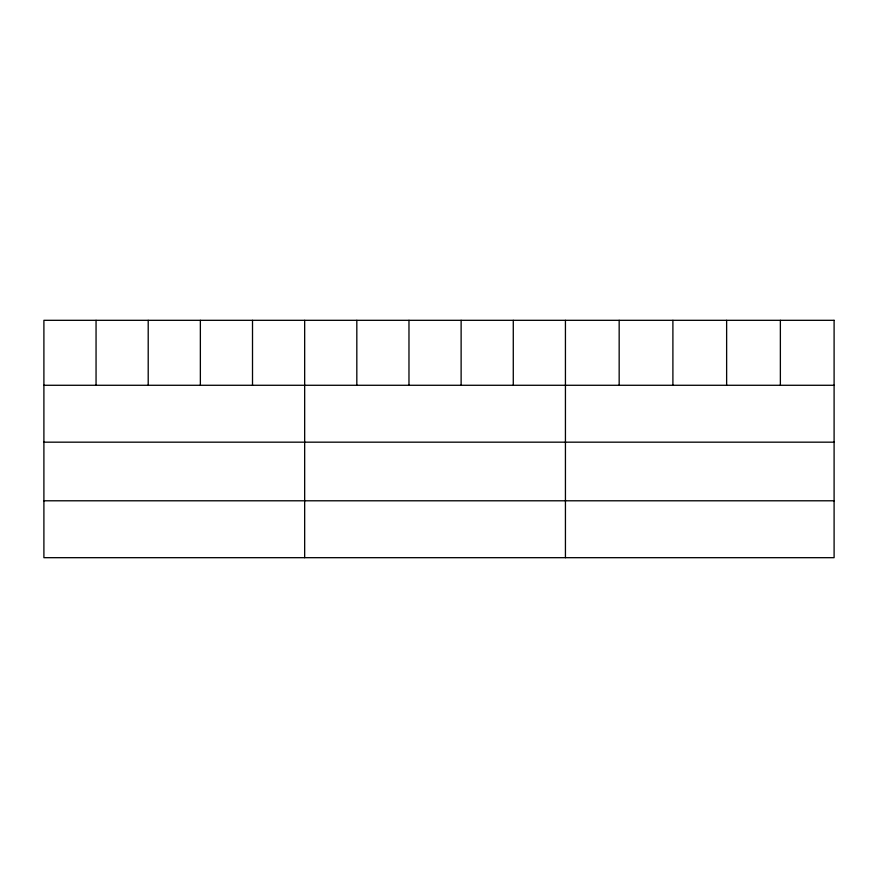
<?xml version="1.0" encoding="UTF-8"?>
<svg xmlns="http://www.w3.org/2000/svg" width="878" height="878" viewBox="0 0 878 878"><rect width="100%" height="100%" fill="white"/><g stroke="black" fill="none" stroke-linecap="round" stroke-linejoin="round"><path stroke-width="1.32" d="M43.9 385.277L834.1 385.277M43.9 442.172L834.1 442.172M43.9 500.789L834.1 500.789M780.366 320.316L780.366 385.277M726.633 320.316L726.633 385.277M672.899 320.316L672.899 385.277M619.166 320.316L619.166 385.277M565.432 320.316L565.432 557.684M513.279 320.316L513.279 385.277M461.126 320.316L461.126 385.277M408.972 320.316L408.972 385.277M356.819 320.316L356.819 385.277M304.666 320.316L304.666 557.684M252.513 320.316L252.513 385.277M200.36 320.316L200.36 385.277M148.206 320.316L148.206 385.277M96.053 320.316L96.053 385.277M834.1 320.316L43.9 320.316L43.9 557.684L834.1 557.684L834.1 320.316"/></g></svg>
